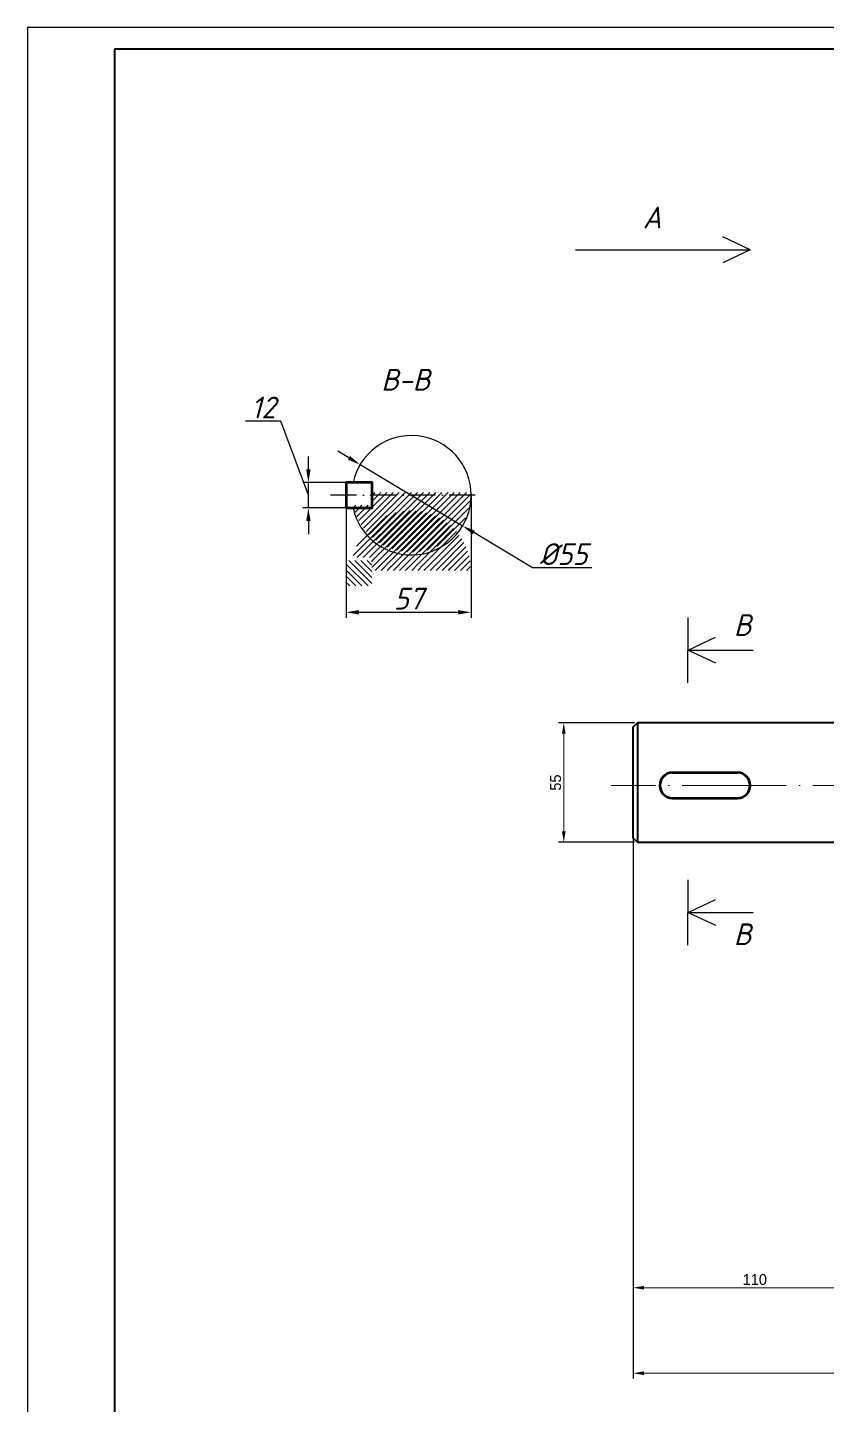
# Model space of a CAD drawing. Header units: millimetres. Extents: x 0 to 840, y 0 to 594.
# Drawn here: x 0 to 184, y 277.1 to 594 of the extents above; entities that cross this region are included whole.
import ezdxf

# ---------------------------------------------------------------- set-up
doc = ezdxf.new("R2010")
doc.units = ezdxf.units.MM
doc.linetypes.add('ACAD_ISO04W100', pattern=[30, 24, -3, 0, -3])
doc.linetypes.add('ACAD_ISO10W100', pattern=[18, 12, -3, 0, -3])
for name, color, linetype, lineweight in [('Размеры', 2, 'Continuous', 15), ('РамкаТолстая', 7, 'Continuous', 40), ('Толстая', 5, 'Continuous', 40), ('ШтрихП', 7, 'ACAD_ISO10W100', 13), ('ШтрихПОсь', 7, 'ACAD_ISO04W100', 15)]:
    doc.layers.add(name, color=color, linetype=linetype, lineweight=lineweight)
doc.styles.add('GOST', font='isocp3.shx', dxfattribs={"oblique": 15})
doc.styles.add('ЕСКД', font='GOST Common.ttf', dxfattribs={"oblique": 15})
doc.dimstyles.new('2to1', dxfattribs={"dimtxt": 2.5, "dimasz": 2.5, "dimexe": 1.25, "dimexo": 0.625, "dimtad": 1, "dimlfac": 2, "dimtxsty": 'Standard', "dimcen": 2.5, "dimadec": 0, "dimazin": 0, "dimtfac": 1, "dimtmove": 0, "dimatfit": 3, "dimfxl": 1, "dimlwd": -1, "dimarcsym": 0})
doc.dimstyles.new('GOST', dxfattribs={"dimscale": 0, "dimtxt": 3, "dimasz": 3, "dimexe": 1.25, "dimexo": 0, "dimtad": 1, "dimtoh": 1, "dimdec": 3, "dimdsep": 46, "dimtxsty": 'GOST', "dimcen": 5, "dimadec": 3, "dimazin": 2, "dimtfac": 1, "dimtdec": 4, "dimtmove": 1, "dimatfit": 3, "dimfxl": 1, "dimtolj": 1, "dimtzin": 0, "dimarcsym": 0})
doc.dimstyles.get("Standard").update_dxf_attribs({"dimtxt": 2.5, "dimasz": 2.5, "dimexe": 1.25, "dimexo": 0.625, "dimtad": 1, "dimdec": 4, "dimdsep": 46, "dimlunit": 6, "dimtxsty": 'Standard', "dimcen": 2.5, "dimadec": 0, "dimazin": 0, "dimtfac": 1, "dimtdec": 4, "dimtmove": 0, "dimatfit": 3, "dimfxl": 1, "dimtolj": 1, "dimtzin": 0, "dimlwd": -1, "dimarcsym": 0})

# ---------------------------------------------------------------- blocks, each defined once
blk = doc.blocks.new('*D8')
at = {"layer": 'Defpoints', "color": 0, "lineweight": -3, "transparency": 16777216}
for p in [(139.48, 406.82), (194.48, 405.82), (139.48, 303.94)]:
    blk.add_point(p, dxfattribs=at)
at = {"layer": 'Размеры', "color": 0, "lineweight": -2, "transparency": 16777216}
for p, q in [((139.48, 406.19), (139.48, 302.69)), ((194.48, 405.19), (194.48, 302.69))]:
    blk.add_line(p, q, dxfattribs=at)
at = {"layer": 'Размеры', "color": 0, "transparency": 16777216}
blk.add_line((191.98, 303.94), (141.98, 303.94), dxfattribs=at)
at = {"layer": 'Размеры', "color": 0, "lineweight": -3, "transparency": 16777216}
for points in [[(141.98, 304.35), (141.98, 303.52), (139.48, 303.94)], [(191.98, 304.35), (191.98, 303.52), (194.48, 303.94)]]:
    blk.add_solid(points, dxfattribs=at)
at = {"layer": 'Размеры', "color": 0, "transparency": 16777216, "insert": (167.54, 305.81), "char_height": 2.5, "attachment_point": 5}
blk.add_mtext('110', dxfattribs=at)
blk = doc.blocks.new('*D10')
at = {"layer": 'Defpoints', "color": 0, "lineweight": -3, "transparency": 16777216}
for p in [(139.48, 410.82), (490.48, 348.71), (490.48, 284.26)]:
    blk.add_point(p, dxfattribs=at)
at = {"layer": 'Размеры', "color": 0, "lineweight": -2, "transparency": 16777216}
for p, q in [((139.48, 410.19), (139.48, 283.01)), ((490.48, 348.09), (490.48, 283.01))]:
    blk.add_line(p, q, dxfattribs=at)
at = {"layer": 'Размеры', "color": 0, "transparency": 16777216}
blk.add_line((141.98, 284.26), (487.98, 284.26), dxfattribs=at)
at = {"layer": 'Размеры', "color": 0, "lineweight": -3, "transparency": 16777216}
for points in [[(141.98, 284.67), (141.98, 283.84), (139.48, 284.26)], [(487.98, 284.67), (487.98, 283.84), (490.48, 284.26)]]:
    blk.add_solid(points, dxfattribs=at)
at = {"layer": 'Размеры', "color": 0, "transparency": 16777216, "insert": (315.49, 286.13), "char_height": 2.5, "attachment_point": 5}
blk.add_mtext('702', dxfattribs=at)
blk = doc.blocks.new('*D34')
at = {"layer": 'Defpoints', "color": 0, "linetype": 'ByBlock', "lineweight": -3, "transparency": 16777216}
for p in [(123.53, 433.96), (140.48, 433.96), (140.48, 406.46)]:
    blk.add_point(p, dxfattribs=at)
at = {"layer": 'ШтрихП', "color": 0, "linetype": 'ByBlock', "lineweight": -2, "transparency": 16777216}
for p, q in [((139.85, 433.96), (122.28, 433.96)), ((139.85, 406.46), (122.28, 406.46))]:
    blk.add_line(p, q, dxfattribs=at)
at = {"layer": 'ШтрихП', "color": 0, "linetype": 'ByBlock', "transparency": 16777216}
blk.add_line((123.53, 408.96), (123.53, 431.46), dxfattribs=at)
at = {"layer": 'ШтрихП', "color": 0, "linetype": 'ByBlock', "lineweight": -3, "transparency": 16777216}
for points in [[(123.11, 431.46), (123.95, 431.46), (123.53, 433.96)], [(123.11, 408.96), (123.95, 408.96), (123.53, 406.46)]]:
    blk.add_solid(points, dxfattribs=at)
at = {"layer": 'ШтрихП', "color": 0, "linetype": 'ByBlock', "lineweight": -3, "transparency": 16777216, "insert": (121.66, 420.21), "char_height": 2.5, "attachment_point": 5, "rotation": 90}
blk.add_mtext('55', dxfattribs=at)
blk = doc.blocks.new('*D40')
at = {"color": 0, "lineweight": -2, "transparency": 16777216}
for p, q in [((74.05, 494.94), (71.47, 496.48)), ((76.62, 493.4), (100.23, 479.29)), ((116.35, 469.66), (102.8, 477.76)), ((129.98, 469.66), (116.35, 469.66))]:
    blk.add_line(p, q, dxfattribs=at)
at = {"color": 0, "lineweight": -3, "transparency": 16777216}
for points in [[(74.3, 495.37), (73.79, 494.51), (76.62, 493.4)], [(103.06, 478.18), (102.55, 477.33), (100.23, 479.29)]]:
    blk.add_solid(points, dxfattribs=at)
at = {"layer": 'Defpoints', "color": 0, "lineweight": -3, "transparency": 16777216}
for p in [(76.62, 493.4), (100.23, 479.29)]:
    blk.add_point(p, dxfattribs=at)
at = {"color": 0, "transparency": 16777216, "insert": (123.48, 472.79), "char_height": 3, "width": 13.4594, "attachment_point": 5, "style": 'ЕСКД'}
blk.add_mtext('\\A1;{\\H1.6667x;%%C55}', dxfattribs=at)
blk = doc.blocks.new('*D42')
at = {"color": 0, "lineweight": -2, "transparency": 16777216}
for p, q in [((58.39, 503.41), (50.23, 503.41)), ((64.7, 486.35), (58.39, 503.41)), ((64.7, 492.28), (64.7, 495.28)), ((73.38, 489.28), (63.45, 489.28)), ((64.7, 483.42), (64.7, 489.28)), ((64.7, 483.42), (64.7, 489.28)), ((73.38, 483.42), (63.45, 483.42)), ((64.7, 480.42), (64.7, 477.42))]:
    blk.add_line(p, q, dxfattribs=at)
at = {"color": 0, "lineweight": -3, "transparency": 16777216}
for points in [[(64.2, 492.28), (65.2, 492.28), (64.7, 489.28)], [(64.2, 480.42), (65.2, 480.42), (64.7, 483.42)]]:
    blk.add_solid(points, dxfattribs=at)
at = {"layer": 'Defpoints', "color": 0, "lineweight": -3, "transparency": 16777216}
for p in [(64.7, 489.28), (73.38, 489.28), (73.38, 483.42)]:
    blk.add_point(p, dxfattribs=at)
at = {"color": 0, "transparency": 16777216, "insert": (54.31, 506.54), "char_height": 3, "attachment_point": 5, "style": 'ЕСКД'}
blk.add_mtext('\\A1;{\\H1.6667x;12}', dxfattribs=at)
blk = doc.blocks.new('*D41')
at = {"color": 0, "lineweight": -2, "transparency": 16777216}
for p, q in [((73.38, 486.35), (73.38, 458.16)), ((102.17, 486.35), (102.17, 458.16)), ((76.38, 459.41), (99.17, 459.41))]:
    blk.add_line(p, q, dxfattribs=at)
at = {"color": 0, "lineweight": -3, "transparency": 16777216}
for points in [[(76.38, 459.91), (76.38, 458.91), (73.38, 459.41)], [(99.17, 459.91), (99.17, 458.91), (102.17, 459.41)]]:
    blk.add_solid(points, dxfattribs=at)
at = {"layer": 'Defpoints', "color": 0, "lineweight": -3, "transparency": 16777216}
for p in [(73.38, 486.35), (102.17, 486.35), (102.17, 459.41)]:
    blk.add_point(p, dxfattribs=at)
at = {"color": 0, "transparency": 16777216, "insert": (87.78, 462.54), "char_height": 3, "attachment_point": 5, "style": 'ЕСКД'}
blk.add_mtext('\\A1;{\\H1.6667x;57}', dxfattribs=at)

msp = doc.modelspace()

# ---------------------------------------------------------------- hatches: boundary and pattern name
at = {"transparency": 33554687}
h = msp.add_hatch(dxfattribs=at)
h.set_pattern_fill('ANSI31', color=256, scale=0.31367)
edge = h.paths.add_edge_path()
edge.add_line((102.1768, 487.0045), (79.3856, 487.0045))
edge.add_line((79.3856, 487.0045), (79.3856, 484.0736))
edge.add_line((79.3856, 484.0736), (75.3354, 484.0736))
edge.add_line((75.3354, 484.0736), (74.9928, 484.0736))
edge.add_arc((88.4268, 487.0047), 13.75, 192.308257, 359.99926)
h = msp.add_hatch(dxfattribs=at)
h.set_pattern_fill('ANSI31', color=256, scale=0.31367)
h.set_pattern_definition([(45, (-0.0364, -16.6609), (-0.7042101, 0.7042101), [])])
edge = h.paths.add_edge_path()
edge.add_line((102.1075, 469.0501), (79.3163, 469.0501))
edge.add_line((79.3163, 469.0501), (79.3163, 471.9811))
edge.add_line((79.3163, 471.9811), (75.2982, 471.9811))
edge.add_line((75.2982, 471.9811), (74.9235, 471.9811))
edge.add_arc((88.3575, 469.0501), 13.75, 0.000018, 167.692465, ccw=False)
h = msp.add_hatch(dxfattribs=at)
h.set_pattern_fill('ANSI31', color=256, scale=0.314028, angle=90)
h.set_pattern_definition([(135, (-56.1445, -18.9545), (-0.7050135, -0.7050135), [])])
h.paths.add_polyline_path([(79.3138, 471.3234), (73.3138, 471.3234), (73.3138, 465.4615), (79.3138, 465.4615)])

# ---------------------------------------------------------------- linework, layer by layer
at = {"color": 7, "linetype": 'Continuous'}
for p, q in [((840, 594), (0, 594)), ((0, 594), (0, 0))]:
    msp.add_line(p, q, dxfattribs=at)
at = {"transparency": 33554687}
for p, q in [((166.4911, 542.8307, -1028.614), (160.1469, 545.789, -1028.614)), ((126.2107, 542.8307, -1028.614), (166.4911, 542.8307, -1028.614)), ((166.4911, 542.8307, -1028.614), (160.1469, 539.8724, -1028.614)), ((152.1143, 443.1937, -1028.614), (152.2034, 458.1935, -1028.614)), ((152.1589, 450.6936, -1028.614), (158.503, 453.6519, -1028.614)), ((152.1589, 450.6936, -1028.614), (158.503, 447.7353, -1028.614)), ((152.1589, 450.6936, -1028.614), (167.1589, 450.6936, -1028.614)), ((152.1088, 382.8194, -1028.614), (152.198, 397.8192, -1028.614)), ((152.1534, 390.3193, -1028.614), (158.4975, 393.2776, -1028.614)), ((152.1534, 390.3193, -1028.614), (158.4975, 387.361, -1028.614)), ((152.1534, 390.3193, -1028.614), (167.1534, 390.3193, -1028.614))]:
    msp.add_line(p, q, dxfattribs=at)
at = {"linetype": 'ACAD_ISO10W100', "ltscale": 0.5, "transparency": 33554687}
msp.add_line((103.1149, 486.3468, -1028.614), (69.328, 486.3468, -1028.614), dxfattribs=at)
at = {"color": 18, "true_color": 0x000000}
msp.add_line((139.4759, 432.3162, -1028.614), (139.4759, 419.5662, -1028.614), dxfattribs=at)
at = {"lineweight": 50, "transparency": 33554687}
for p, q in [((148.5806, 422.4972, -1028.614), (163.542, 422.4972, -1028.614)), ((148.5806, 416.6353, -1028.614), (163.542, 416.6353, -1028.614))]:
    msp.add_line(p, q, dxfattribs=at)
at = {"linetype": 'Continuous', "lineweight": 50, "transparency": 33554687, "elevation": -1028.614}
msp.add_lwpolyline([(75.3831, 489.2778), (73.3831, 489.2778), (73.3831, 483.4159), (75.3831, 483.4159), (79.3831, 483.4159), (79.3831, 489.2778)], close=True, dxfattribs=at)
at = {"lineweight": 50, "transparency": 33554687}
for centre, start, end in [((148.5806, 419.5662, -1028.614), 90, 270), ((163.542, 419.5662, -1028.614), 270, 90)]:
    msp.add_arc(centre, 2.9309, start, end, dxfattribs=at)
at = {"layer": 'РамкаТолстая', "color": 7, "linetype": 'Continuous'}
for p, q in [((835, 589), (20, 589)), ((20, 589), (20, 5))]:
    msp.add_line(p, q, dxfattribs=at)
at = {"layer": 'Толстая', "color": 7}
msp.add_line((140.4759, 433.9601, -1028.614), (140.4759, 406.4601, -1028.614), dxfattribs=at)
at = {"layer": 'Толстая', "color": 7, "elevation": -1028.614}
msp.add_lwpolyline([(197.0512, 433.9601), (140.4759, 433.9601), (139.4759, 432.9601), (139.4759, 407.4601), (140.4759, 406.4601), (194.4759, 406.4601), (194.4759, 419.5662)], dxfattribs=at)
at = {"layer": 'ШтрихП', "color": 18, "linetype": 'ByBlock', "lineweight": -3, "true_color": 0x000000}
msp.add_arc((88.4243, 486.3468, -1028.614), 13.75, 192.307517, 167.692483, dxfattribs=at)
at = {"layer": 'ШтрихПОсь', "color": 18, "true_color": 0x000000}
msp.add_line((505.8642, 419.5662, -1028.614), (134.4759, 419.5662, -1028.614), dxfattribs=at)

# ---------------------------------------------------------------- texts
at = {"transparency": 33554687, "char_height": 5, "attachment_point": 5, "style": 'ЕСКД'}
for s, insert in [('А', (143.8739, 550.2883, -1028.614)), ('В-В', (87.0823, 512.9325, -1028.614)), ('В', (164.6784, 456.454, -1028.614)), ('В', (164.6784, 385.2859, -1028.614))]:
    msp.add_mtext_dynamic_manual_height_columns(s, width=69.021591, gutter_width=12.5, heights=[13.6109], dxfattribs=dict(at, insert=insert))

# ---------------------------------------------------------------- dimensions: what is measured, and where the dimension line sits
at = {"transparency": 33554687}
dim = msp.add_linear_dim(base=(64.6962, 489.2778, -1028.614), p1=(73.3831, 483.4159, -1028.614), p2=(73.3831, 489.2778, -1028.614), angle=90, text='{\\H1.6667x;12}', dimstyle='GOST', override={"dimscale": 1, "dimtxsty": 'ЕСКД'}, dxfattribs=at)
dim.commit()
dim.dimension.update_dxf_attribs({"geometry": '*D42', "text_midpoint": (57.7642, 503.4143, -1028.614), "dimtype": 160})
dim = msp.add_diameter_dim_2p(p1=(76.6208, 493.3994, -1028.614), p2=(100.2278, 479.2942, -1028.614), text='{\\H1.6667x;%%C55}', dimstyle='GOST', override={"dimscale": 1, "dimtxsty": 'ЕСКД'}, dxfattribs=at)
dim.commit()
dim.dimension.update_dxf_attribs({"geometry": '*D40', "text_midpoint": (116.3485, 469.6622, -1028.614), "dimtype": 163})
dim = msp.add_linear_dim(base=(102.1743, 459.4107, -1028.614), p1=(73.3831, 486.3468, -1028.614), p2=(102.1743, 486.3468, -1028.614), text='{\\H1.6667x;57}', dimstyle='GOST', override={"dimscale": 1, "dimtxsty": 'ЕСКД'}, dxfattribs=at)
dim.commit()
dim.dimension.update_dxf_attribs({"geometry": '*D41', "text_midpoint": (87.7787, 462.5358, -1028.614)})
at = {"layer": 'Размеры', "color": 7}
dim = msp.add_linear_dim(base=(490.4772, 284.258, -1028.614), p1=(139.4759, 410.8162, -1028.614), p2=(490.4772, 348.7137, -1028.614), dimstyle='2to1', dxfattribs=at)
dim.commit()
dim.dimension.update_dxf_attribs({"geometry": '*D10', "text_midpoint": (315.4885, 284.258, -1028.614), "dimtype": 160})
at = {"layer": 'Размеры', "color": 18, "true_color": 0x000000}
dim = msp.add_linear_dim(base=(139.4759, 303.9356, -1028.614), p1=(194.4759, 405.8162, -1028.614), p2=(139.4759, 406.8162, -1028.614), dimstyle='2to1', dxfattribs=at)
dim.commit()
dim.dimension.update_dxf_attribs({"geometry": '*D8', "text_midpoint": (167.537, 303.9356, -1028.614), "dimtype": 160})
at = {"layer": 'ШтрихП', "color": 18, "linetype": 'ByBlock', "lineweight": -3, "true_color": 0x000000}
dim = msp.add_linear_dim(base=(123.5317, 433.9601, -1028.614), p1=(140.4759, 406.4601, -1028.614), p2=(140.4759, 433.9601, -1028.614), angle=90, text='55', dimstyle='Standard', override={"dimdec": 2, "dimdsep": 44, "dimlunit": 2, "dimtdec": 2, "dimtolj": 0, "dimtzin": 8}, dxfattribs=at)
dim.commit()
dim.dimension.update_dxf_attribs({"geometry": '*D34', "text_midpoint": (123.5317, 420.2101, -1028.614), "dimtype": 160})

doc.saveas('drawing.dxf')
